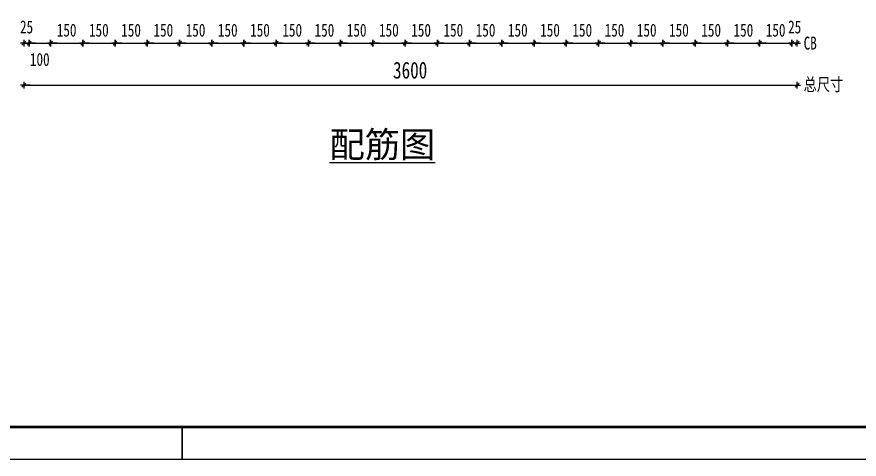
# Model space of a CAD drawing. Header units: millimetres. Extents: x 0 to 12600, y -8910 to 0.
# Drawn here: x 2680 to 6600, y -8910 to -6854 of the extents above; entities that cross this region are included whole.
import ezdxf

# ---------------------------------------------------------------- set-up
doc = ezdxf.new("R2010")
doc.units = ezdxf.units.MM
doc.header["$PDMODE"] = 65
doc.layers.add('Dimension line_ general', color=7, linetype='Continuous', lineweight=25)
doc.layers.add('Standard', color=7, linetype='Continuous', lineweight=25)
doc.styles.add('宋体', font='宋体')
doc.styles.add('黑体', font='黑体')
doc.dimstyles.new('DIMSTYLE_3', dxfattribs={"dimtxt": 60, "dimasz": 30, "dimexe": 0, "dimexo": 0.001, "dimgap": 30, "dimtad": 2, "dimdec": 0, "dimrnd": 1, "dimzin": 12, "dimdsep": 46, "dimtxsty": '宋体', "dimblk1": 'ALL_ML_STRICH', "dimblk2": 'ALL_ML_STRICH', "dimsah": 1, "dimcen": 0, "dimse1": 1, "dimse2": 1, "dimclrd": 7, "dimclre": 7, "dimclrt": 7, "dimadec": 0, "dimazin": 0, "dimtfac": 1, "dimtdec": 0, "dimtix": 1, "dimtmove": 2, "dimatfit": 3, "dimfxl": 0, "dimtzin": 0, "dimlwd": 0, "dimlwe": 25, "dimarcsym": 0})
doc.dimstyles.new('DIMSTYLE_5', dxfattribs={"dimtxt": 78, "dimasz": 30, "dimexe": 0, "dimexo": 0.001, "dimgap": 39, "dimtad": 2, "dimdec": 0, "dimrnd": 1, "dimzin": 12, "dimdsep": 46, "dimtxsty": '宋体', "dimblk1": 'ALL_ML_STRICH', "dimblk2": 'ALL_ML_STRICH', "dimsah": 1, "dimcen": 0, "dimse1": 1, "dimse2": 1, "dimclrd": 7, "dimclre": 7, "dimclrt": 7, "dimadec": 0, "dimazin": 0, "dimtfac": 1, "dimtdec": 0, "dimtix": 1, "dimtmove": 2, "dimatfit": 3, "dimfxl": 0, "dimtzin": 0, "dimlwd": 0, "dimlwe": 25, "dimarcsym": 0})
doc.dimstyles.new('DIMSTYLE_7', dxfattribs={"dimtxt": 60, "dimasz": 30, "dimexe": 0, "dimexo": 0.001, "dimgap": 30, "dimtad": 2, "dimdec": 0, "dimrnd": 1, "dimzin": 12, "dimdsep": 46, "dimtxsty": '宋体', "dimblk1": 'ALL_ML_STRICH', "dimblk2": 'ALL_ML_STRICH', "dimsah": 1, "dimcen": 0, "dimse1": 1, "dimse2": 1, "dimclrd": 7, "dimclre": 7, "dimclrt": 7, "dimadec": 0, "dimazin": 0, "dimtfac": 1, "dimtdec": 0, "dimtix": 1, "dimtmove": 2, "dimatfit": 3, "dimfxl": 0, "dimtvp": 1.2, "dimtzin": 0, "dimlwd": 0, "dimlwe": 25, "dimarcsym": 0})
doc.dimstyles.new('DIMSTYLE_8', dxfattribs={"dimtxt": 60, "dimasz": 30, "dimexe": 0, "dimexo": 0.001, "dimgap": 30, "dimtad": 0, "dimdec": 0, "dimrnd": 1, "dimzin": 12, "dimdsep": 46, "dimtxsty": '宋体', "dimblk1": 'ALL_ML_STRICH', "dimblk2": 'ALL_ML_STRICH', "dimsah": 1, "dimcen": 0, "dimse1": 1, "dimse2": 1, "dimclrd": 7, "dimclre": 7, "dimclrt": 7, "dimadec": 0, "dimazin": 0, "dimtfac": 1, "dimtdec": 0, "dimtix": 1, "dimtmove": 2, "dimatfit": 3, "dimfxl": 0, "dimtvp": 1.2, "dimtzin": 0, "dimlwd": 0, "dimlwe": 25, "dimarcsym": 0})

# ---------------------------------------------------------------- blocks, each defined once
blk = doc.blocks.new('ALL_ML_STRICH')
at = {"color": 0, "linetype": 'ByBlock', "lineweight": -2}
for p, q in [((-1, 0), (0.5, 0)), ((-0.3, -0.3), (0.3, 0.3)), ((0, -0.5), (0, 0.5))]:
    blk.add_line(p, q, dxfattribs=at)
blk = doc.blocks.new('*D19')
at = {"layer": 'DEFPOINTS', "color": 7, "linetype": 'Continuous', "lineweight": 25}
for p in [(2712, -6976.3), (2712, -6976.3), (2737, -6976.3)]:
    blk.add_point(p, dxfattribs=at)
at = {"layer": 'Dimension line_ general', "color": 7, "linetype": 'Continuous', "lineweight": -2}
blk.add_line((2712, -6976.3), (2737, -6976.3), dxfattribs=at)
at = {"layer": 'Dimension line_ general', "color": 7, "linetype": 'Continuous', "lineweight": 25, "xscale": 30, "yscale": 30, "zscale": 30, "rotation": 180}
blk.add_blockref('ALL_ML_STRICH', (2712, -6976.3), dxfattribs=at)
at = {"layer": 'Dimension line_ general', "color": 7, "linetype": 'Continuous', "lineweight": 25, "xscale": 30, "yscale": 30, "zscale": 30}
blk.add_blockref('ALL_ML_STRICH', (2737, -6976.3), dxfattribs=at)
at = {"layer": 'Dimension line_ general', "color": 7, "linetype": 'Continuous', "lineweight": 25, "insert": (2725.1, -6901.3), "char_height": 60, "width": 90.023, "attachment_point": 5, "style": '宋体'}
blk.add_mtext('\\W0.75;\\A1;{25}', dxfattribs=at)
blk = doc.blocks.new('*D20')
at = {"layer": 'DEFPOINTS', "color": 7, "linetype": 'Continuous', "lineweight": 25}
for p in [(2737, -6976.3), (2737, -6976.3), (2837, -6976.3)]:
    blk.add_point(p, dxfattribs=at)
at = {"layer": 'Dimension line_ general', "color": 7, "linetype": 'Continuous', "lineweight": -2}
blk.add_line((2737, -6976.3), (2837, -6976.3), dxfattribs=at)
at = {"layer": 'Dimension line_ general', "color": 7, "linetype": 'Continuous', "lineweight": 25, "xscale": 30, "yscale": 30, "zscale": 30, "rotation": 180}
blk.add_blockref('ALL_ML_STRICH', (2737, -6976.3), dxfattribs=at)
at = {"layer": 'Dimension line_ general', "color": 7, "linetype": 'Continuous', "lineweight": 25, "xscale": 30, "yscale": 30, "zscale": 30}
blk.add_blockref('ALL_ML_STRICH', (2837, -6976.3), dxfattribs=at)
at = {"layer": 'Dimension line_ general', "color": 7, "linetype": 'Continuous', "lineweight": 25, "insert": (2786.5, -7052.3), "char_height": 60, "width": 135.034, "attachment_point": 5, "style": '宋体'}
blk.add_mtext('\\W0.75;\\A1;{100}', dxfattribs=at)
blk = doc.blocks.new('*D21')
at = {"layer": 'DEFPOINTS', "color": 7, "linetype": 'Continuous', "lineweight": 25}
for p in [(2837, -6976.3), (2837, -6976.3), (2987, -6976.3)]:
    blk.add_point(p, dxfattribs=at)
at = {"layer": 'Dimension line_ general', "color": 7, "linetype": 'Continuous', "lineweight": -2}
blk.add_line((2837, -6976.3), (2987, -6976.3), dxfattribs=at)
at = {"layer": 'Dimension line_ general', "color": 7, "linetype": 'Continuous', "lineweight": 25, "xscale": 30, "yscale": 30, "zscale": 30, "rotation": 180}
blk.add_blockref('ALL_ML_STRICH', (2837, -6976.3), dxfattribs=at)
at = {"layer": 'Dimension line_ general', "color": 7, "linetype": 'Continuous', "lineweight": 25, "xscale": 30, "yscale": 30, "zscale": 30}
blk.add_blockref('ALL_ML_STRICH', (2987, -6976.3), dxfattribs=at)
at = {"layer": 'Dimension line_ general', "color": 7, "linetype": 'Continuous', "lineweight": 25, "insert": (2911.5, -6916.3), "char_height": 60, "width": 135.034, "attachment_point": 5, "style": '宋体'}
blk.add_mtext('\\W0.75;\\A1;{150}', dxfattribs=at)
blk = doc.blocks.new('*D22')
at = {"layer": 'DEFPOINTS', "color": 7, "linetype": 'Continuous', "lineweight": 25}
for p in [(2987, -6976.3), (2987, -6976.3), (3137, -6976.3)]:
    blk.add_point(p, dxfattribs=at)
at = {"layer": 'Dimension line_ general', "color": 7, "linetype": 'Continuous', "lineweight": -2}
blk.add_line((2987, -6976.3), (3137, -6976.3), dxfattribs=at)
at = {"layer": 'Dimension line_ general', "color": 7, "linetype": 'Continuous', "lineweight": 25, "xscale": 30, "yscale": 30, "zscale": 30, "rotation": 180}
blk.add_blockref('ALL_ML_STRICH', (2987, -6976.3), dxfattribs=at)
at = {"layer": 'Dimension line_ general', "color": 7, "linetype": 'Continuous', "lineweight": 25, "xscale": 30, "yscale": 30, "zscale": 30}
blk.add_blockref('ALL_ML_STRICH', (3137, -6976.3), dxfattribs=at)
at = {"layer": 'Dimension line_ general', "color": 7, "linetype": 'Continuous', "lineweight": 25, "insert": (3061.5, -6916.3), "char_height": 60, "width": 135.034, "attachment_point": 5, "style": '宋体'}
blk.add_mtext('\\W0.75;\\A1;{150}', dxfattribs=at)
blk = doc.blocks.new('*D23')
at = {"layer": 'DEFPOINTS', "color": 7, "linetype": 'Continuous', "lineweight": 25}
for p in [(3137, -6976.3), (3137, -6976.3), (3287, -6976.3)]:
    blk.add_point(p, dxfattribs=at)
at = {"layer": 'Dimension line_ general', "color": 7, "linetype": 'Continuous', "lineweight": -2}
blk.add_line((3137, -6976.3), (3287, -6976.3), dxfattribs=at)
at = {"layer": 'Dimension line_ general', "color": 7, "linetype": 'Continuous', "lineweight": 25, "xscale": 30, "yscale": 30, "zscale": 30, "rotation": 180}
blk.add_blockref('ALL_ML_STRICH', (3137, -6976.3), dxfattribs=at)
at = {"layer": 'Dimension line_ general', "color": 7, "linetype": 'Continuous', "lineweight": 25, "xscale": 30, "yscale": 30, "zscale": 30}
blk.add_blockref('ALL_ML_STRICH', (3287, -6976.3), dxfattribs=at)
at = {"layer": 'Dimension line_ general', "color": 7, "linetype": 'Continuous', "lineweight": 25, "insert": (3211.5, -6916.3), "char_height": 60, "width": 135.034, "attachment_point": 5, "style": '宋体'}
blk.add_mtext('\\W0.75;\\A1;{150}', dxfattribs=at)
blk = doc.blocks.new('*D24')
at = {"layer": 'DEFPOINTS', "color": 7, "linetype": 'Continuous', "lineweight": 25}
for p in [(3287, -6976.3), (3287, -6976.3), (3437, -6976.3)]:
    blk.add_point(p, dxfattribs=at)
at = {"layer": 'Dimension line_ general', "color": 7, "linetype": 'Continuous', "lineweight": -2}
blk.add_line((3287, -6976.3), (3437, -6976.3), dxfattribs=at)
at = {"layer": 'Dimension line_ general', "color": 7, "linetype": 'Continuous', "lineweight": 25, "xscale": 30, "yscale": 30, "zscale": 30, "rotation": 180}
blk.add_blockref('ALL_ML_STRICH', (3287, -6976.3), dxfattribs=at)
at = {"layer": 'Dimension line_ general', "color": 7, "linetype": 'Continuous', "lineweight": 25, "xscale": 30, "yscale": 30, "zscale": 30}
blk.add_blockref('ALL_ML_STRICH', (3437, -6976.3), dxfattribs=at)
at = {"layer": 'Dimension line_ general', "color": 7, "linetype": 'Continuous', "lineweight": 25, "insert": (3361.5, -6916.3), "char_height": 60, "width": 135.034, "attachment_point": 5, "style": '宋体'}
blk.add_mtext('\\W0.75;\\A1;{150}', dxfattribs=at)
blk = doc.blocks.new('*D25')
at = {"layer": 'DEFPOINTS', "color": 7, "linetype": 'Continuous', "lineweight": 25}
for p in [(3437, -6976.3), (3437, -6976.3), (3587, -6976.3)]:
    blk.add_point(p, dxfattribs=at)
at = {"layer": 'Dimension line_ general', "color": 7, "linetype": 'Continuous', "lineweight": -2}
blk.add_line((3437, -6976.3), (3587, -6976.3), dxfattribs=at)
at = {"layer": 'Dimension line_ general', "color": 7, "linetype": 'Continuous', "lineweight": 25, "xscale": 30, "yscale": 30, "zscale": 30, "rotation": 180}
blk.add_blockref('ALL_ML_STRICH', (3437, -6976.3), dxfattribs=at)
at = {"layer": 'Dimension line_ general', "color": 7, "linetype": 'Continuous', "lineweight": 25, "xscale": 30, "yscale": 30, "zscale": 30}
blk.add_blockref('ALL_ML_STRICH', (3587, -6976.3), dxfattribs=at)
at = {"layer": 'Dimension line_ general', "color": 7, "linetype": 'Continuous', "lineweight": 25, "insert": (3511.5, -6916.3), "char_height": 60, "width": 135.034, "attachment_point": 5, "style": '宋体'}
blk.add_mtext('\\W0.75;\\A1;{150}', dxfattribs=at)
blk = doc.blocks.new('*D26')
at = {"layer": 'DEFPOINTS', "color": 7, "linetype": 'Continuous', "lineweight": 25}
for p in [(3587, -6976.3), (3587, -6976.3), (3737, -6976.3)]:
    blk.add_point(p, dxfattribs=at)
at = {"layer": 'Dimension line_ general', "color": 7, "linetype": 'Continuous', "lineweight": -2}
blk.add_line((3587, -6976.3), (3737, -6976.3), dxfattribs=at)
at = {"layer": 'Dimension line_ general', "color": 7, "linetype": 'Continuous', "lineweight": 25, "xscale": 30, "yscale": 30, "zscale": 30, "rotation": 180}
blk.add_blockref('ALL_ML_STRICH', (3587, -6976.3), dxfattribs=at)
at = {"layer": 'Dimension line_ general', "color": 7, "linetype": 'Continuous', "lineweight": 25, "xscale": 30, "yscale": 30, "zscale": 30}
blk.add_blockref('ALL_ML_STRICH', (3737, -6976.3), dxfattribs=at)
at = {"layer": 'Dimension line_ general', "color": 7, "linetype": 'Continuous', "lineweight": 25, "insert": (3661.5, -6916.3), "char_height": 60, "width": 135.034, "attachment_point": 5, "style": '宋体'}
blk.add_mtext('\\W0.75;\\A1;{150}', dxfattribs=at)
blk = doc.blocks.new('*D27')
at = {"layer": 'DEFPOINTS', "color": 7, "linetype": 'Continuous', "lineweight": 25}
for p in [(3737, -6976.3), (3737, -6976.3), (3887, -6976.3)]:
    blk.add_point(p, dxfattribs=at)
at = {"layer": 'Dimension line_ general', "color": 7, "linetype": 'Continuous', "lineweight": -2}
blk.add_line((3737, -6976.3), (3887, -6976.3), dxfattribs=at)
at = {"layer": 'Dimension line_ general', "color": 7, "linetype": 'Continuous', "lineweight": 25, "xscale": 30, "yscale": 30, "zscale": 30, "rotation": 180}
blk.add_blockref('ALL_ML_STRICH', (3737, -6976.3), dxfattribs=at)
at = {"layer": 'Dimension line_ general', "color": 7, "linetype": 'Continuous', "lineweight": 25, "xscale": 30, "yscale": 30, "zscale": 30}
blk.add_blockref('ALL_ML_STRICH', (3887, -6976.3), dxfattribs=at)
at = {"layer": 'Dimension line_ general', "color": 7, "linetype": 'Continuous', "lineweight": 25, "insert": (3811.5, -6916.3), "char_height": 60, "width": 135.034, "attachment_point": 5, "style": '宋体'}
blk.add_mtext('\\W0.75;\\A1;{150}', dxfattribs=at)
blk = doc.blocks.new('*D28')
at = {"layer": 'DEFPOINTS', "color": 7, "linetype": 'Continuous', "lineweight": 25}
for p in [(3887, -6976.3), (3887, -6976.3), (4037, -6976.3)]:
    blk.add_point(p, dxfattribs=at)
at = {"layer": 'Dimension line_ general', "color": 7, "linetype": 'Continuous', "lineweight": -2}
blk.add_line((3887, -6976.3), (4037, -6976.3), dxfattribs=at)
at = {"layer": 'Dimension line_ general', "color": 7, "linetype": 'Continuous', "lineweight": 25, "xscale": 30, "yscale": 30, "zscale": 30, "rotation": 180}
blk.add_blockref('ALL_ML_STRICH', (3887, -6976.3), dxfattribs=at)
at = {"layer": 'Dimension line_ general', "color": 7, "linetype": 'Continuous', "lineweight": 25, "xscale": 30, "yscale": 30, "zscale": 30}
blk.add_blockref('ALL_ML_STRICH', (4037, -6976.3), dxfattribs=at)
at = {"layer": 'Dimension line_ general', "color": 7, "linetype": 'Continuous', "lineweight": 25, "insert": (3961.5, -6916.3), "char_height": 60, "width": 135.034, "attachment_point": 5, "style": '宋体'}
blk.add_mtext('\\W0.75;\\A1;{150}', dxfattribs=at)
blk = doc.blocks.new('*D29')
at = {"layer": 'DEFPOINTS', "color": 7, "linetype": 'Continuous', "lineweight": 25}
for p in [(4037, -6976.3), (4037, -6976.3), (4187, -6976.3)]:
    blk.add_point(p, dxfattribs=at)
at = {"layer": 'Dimension line_ general', "color": 7, "linetype": 'Continuous', "lineweight": -2}
blk.add_line((4037, -6976.3), (4187, -6976.3), dxfattribs=at)
at = {"layer": 'Dimension line_ general', "color": 7, "linetype": 'Continuous', "lineweight": 25, "xscale": 30, "yscale": 30, "zscale": 30, "rotation": 180}
blk.add_blockref('ALL_ML_STRICH', (4037, -6976.3), dxfattribs=at)
at = {"layer": 'Dimension line_ general', "color": 7, "linetype": 'Continuous', "lineweight": 25, "xscale": 30, "yscale": 30, "zscale": 30}
blk.add_blockref('ALL_ML_STRICH', (4187, -6976.3), dxfattribs=at)
at = {"layer": 'Dimension line_ general', "color": 7, "linetype": 'Continuous', "lineweight": 25, "insert": (4111.5, -6916.3), "char_height": 60, "width": 135.034, "attachment_point": 5, "style": '宋体'}
blk.add_mtext('\\W0.75;\\A1;{150}', dxfattribs=at)
blk = doc.blocks.new('*D30')
at = {"layer": 'DEFPOINTS', "color": 7, "linetype": 'Continuous', "lineweight": 25}
for p in [(4187, -6976.3), (4187, -6976.3), (4337, -6976.3)]:
    blk.add_point(p, dxfattribs=at)
at = {"layer": 'Dimension line_ general', "color": 7, "linetype": 'Continuous', "lineweight": -2}
blk.add_line((4187, -6976.3), (4337, -6976.3), dxfattribs=at)
at = {"layer": 'Dimension line_ general', "color": 7, "linetype": 'Continuous', "lineweight": 25, "xscale": 30, "yscale": 30, "zscale": 30, "rotation": 180}
blk.add_blockref('ALL_ML_STRICH', (4187, -6976.3), dxfattribs=at)
at = {"layer": 'Dimension line_ general', "color": 7, "linetype": 'Continuous', "lineweight": 25, "xscale": 30, "yscale": 30, "zscale": 30}
blk.add_blockref('ALL_ML_STRICH', (4337, -6976.3), dxfattribs=at)
at = {"layer": 'Dimension line_ general', "color": 7, "linetype": 'Continuous', "lineweight": 25, "insert": (4261.5, -6916.3), "char_height": 60, "width": 135.034, "attachment_point": 5, "style": '宋体'}
blk.add_mtext('\\W0.75;\\A1;{150}', dxfattribs=at)
blk = doc.blocks.new('*D31')
at = {"layer": 'DEFPOINTS', "color": 7, "linetype": 'Continuous', "lineweight": 25}
for p in [(4337, -6976.3), (4337, -6976.3), (4487, -6976.3)]:
    blk.add_point(p, dxfattribs=at)
at = {"layer": 'Dimension line_ general', "color": 7, "linetype": 'Continuous', "lineweight": -2}
blk.add_line((4337, -6976.3), (4487, -6976.3), dxfattribs=at)
at = {"layer": 'Dimension line_ general', "color": 7, "linetype": 'Continuous', "lineweight": 25, "xscale": 30, "yscale": 30, "zscale": 30, "rotation": 180}
blk.add_blockref('ALL_ML_STRICH', (4337, -6976.3), dxfattribs=at)
at = {"layer": 'Dimension line_ general', "color": 7, "linetype": 'Continuous', "lineweight": 25, "xscale": 30, "yscale": 30, "zscale": 30}
blk.add_blockref('ALL_ML_STRICH', (4487, -6976.3), dxfattribs=at)
at = {"layer": 'Dimension line_ general', "color": 7, "linetype": 'Continuous', "lineweight": 25, "insert": (4411.5, -6916.3), "char_height": 60, "width": 135.034, "attachment_point": 5, "style": '宋体'}
blk.add_mtext('\\W0.75;\\A1;{150}', dxfattribs=at)
blk = doc.blocks.new('*D32')
at = {"layer": 'DEFPOINTS', "color": 7, "linetype": 'Continuous', "lineweight": 25}
for p in [(4487, -6976.3), (4487, -6976.3), (4637, -6976.3)]:
    blk.add_point(p, dxfattribs=at)
at = {"layer": 'Dimension line_ general', "color": 7, "linetype": 'Continuous', "lineweight": -2}
blk.add_line((4487, -6976.3), (4637, -6976.3), dxfattribs=at)
at = {"layer": 'Dimension line_ general', "color": 7, "linetype": 'Continuous', "lineweight": 25, "xscale": 30, "yscale": 30, "zscale": 30, "rotation": 180}
blk.add_blockref('ALL_ML_STRICH', (4487, -6976.3), dxfattribs=at)
at = {"layer": 'Dimension line_ general', "color": 7, "linetype": 'Continuous', "lineweight": 25, "xscale": 30, "yscale": 30, "zscale": 30}
blk.add_blockref('ALL_ML_STRICH', (4637, -6976.3), dxfattribs=at)
at = {"layer": 'Dimension line_ general', "color": 7, "linetype": 'Continuous', "lineweight": 25, "insert": (4561.5, -6916.3), "char_height": 60, "width": 135.034, "attachment_point": 5, "style": '宋体'}
blk.add_mtext('\\W0.75;\\A1;{150}', dxfattribs=at)
blk = doc.blocks.new('*D33')
at = {"layer": 'DEFPOINTS', "color": 7, "linetype": 'Continuous', "lineweight": 25}
for p in [(4637, -6976.3), (4637, -6976.3), (4787, -6976.3)]:
    blk.add_point(p, dxfattribs=at)
at = {"layer": 'Dimension line_ general', "color": 7, "linetype": 'Continuous', "lineweight": -2}
blk.add_line((4637, -6976.3), (4787, -6976.3), dxfattribs=at)
at = {"layer": 'Dimension line_ general', "color": 7, "linetype": 'Continuous', "lineweight": 25, "xscale": 30, "yscale": 30, "zscale": 30, "rotation": 180}
blk.add_blockref('ALL_ML_STRICH', (4637, -6976.3), dxfattribs=at)
at = {"layer": 'Dimension line_ general', "color": 7, "linetype": 'Continuous', "lineweight": 25, "xscale": 30, "yscale": 30, "zscale": 30}
blk.add_blockref('ALL_ML_STRICH', (4787, -6976.3), dxfattribs=at)
at = {"layer": 'Dimension line_ general', "color": 7, "linetype": 'Continuous', "lineweight": 25, "insert": (4711.5, -6916.3), "char_height": 60, "width": 135.034, "attachment_point": 5, "style": '宋体'}
blk.add_mtext('\\W0.75;\\A1;{150}', dxfattribs=at)
blk = doc.blocks.new('*D34')
at = {"layer": 'DEFPOINTS', "color": 7, "linetype": 'Continuous', "lineweight": 25}
for p in [(4787, -6976.3), (4787, -6976.3), (4937, -6976.3)]:
    blk.add_point(p, dxfattribs=at)
at = {"layer": 'Dimension line_ general', "color": 7, "linetype": 'Continuous', "lineweight": -2}
blk.add_line((4787, -6976.3), (4937, -6976.3), dxfattribs=at)
at = {"layer": 'Dimension line_ general', "color": 7, "linetype": 'Continuous', "lineweight": 25, "xscale": 30, "yscale": 30, "zscale": 30, "rotation": 180}
blk.add_blockref('ALL_ML_STRICH', (4787, -6976.3), dxfattribs=at)
at = {"layer": 'Dimension line_ general', "color": 7, "linetype": 'Continuous', "lineweight": 25, "xscale": 30, "yscale": 30, "zscale": 30}
blk.add_blockref('ALL_ML_STRICH', (4937, -6976.3), dxfattribs=at)
at = {"layer": 'Dimension line_ general', "color": 7, "linetype": 'Continuous', "lineweight": 25, "insert": (4861.5, -6916.3), "char_height": 60, "width": 135.034, "attachment_point": 5, "style": '宋体'}
blk.add_mtext('\\W0.75;\\A1;{150}', dxfattribs=at)
blk = doc.blocks.new('*D35')
at = {"layer": 'DEFPOINTS', "color": 7, "linetype": 'Continuous', "lineweight": 25}
for p in [(4937, -6976.3), (4937, -6976.3), (5087, -6976.3)]:
    blk.add_point(p, dxfattribs=at)
at = {"layer": 'Dimension line_ general', "color": 7, "linetype": 'Continuous', "lineweight": -2}
blk.add_line((4937, -6976.3), (5087, -6976.3), dxfattribs=at)
at = {"layer": 'Dimension line_ general', "color": 7, "linetype": 'Continuous', "lineweight": 25, "xscale": 30, "yscale": 30, "zscale": 30, "rotation": 180}
blk.add_blockref('ALL_ML_STRICH', (4937, -6976.3), dxfattribs=at)
at = {"layer": 'Dimension line_ general', "color": 7, "linetype": 'Continuous', "lineweight": 25, "xscale": 30, "yscale": 30, "zscale": 30}
blk.add_blockref('ALL_ML_STRICH', (5087, -6976.3), dxfattribs=at)
at = {"layer": 'Dimension line_ general', "color": 7, "linetype": 'Continuous', "lineweight": 25, "insert": (5011.5, -6916.3), "char_height": 60, "width": 135.034, "attachment_point": 5, "style": '宋体'}
blk.add_mtext('\\W0.75;\\A1;{150}', dxfattribs=at)
blk = doc.blocks.new('*D36')
at = {"layer": 'DEFPOINTS', "color": 7, "linetype": 'Continuous', "lineweight": 25}
for p in [(5087, -6976.3), (5087, -6976.3), (5237, -6976.3)]:
    blk.add_point(p, dxfattribs=at)
at = {"layer": 'Dimension line_ general', "color": 7, "linetype": 'Continuous', "lineweight": -2}
blk.add_line((5087, -6976.3), (5237, -6976.3), dxfattribs=at)
at = {"layer": 'Dimension line_ general', "color": 7, "linetype": 'Continuous', "lineweight": 25, "xscale": 30, "yscale": 30, "zscale": 30, "rotation": 180}
blk.add_blockref('ALL_ML_STRICH', (5087, -6976.3), dxfattribs=at)
at = {"layer": 'Dimension line_ general', "color": 7, "linetype": 'Continuous', "lineweight": 25, "xscale": 30, "yscale": 30, "zscale": 30}
blk.add_blockref('ALL_ML_STRICH', (5237, -6976.3), dxfattribs=at)
at = {"layer": 'Dimension line_ general', "color": 7, "linetype": 'Continuous', "lineweight": 25, "insert": (5161.5, -6916.3), "char_height": 60, "width": 135.034, "attachment_point": 5, "style": '宋体'}
blk.add_mtext('\\W0.75;\\A1;{150}', dxfattribs=at)
blk = doc.blocks.new('*D37')
at = {"layer": 'DEFPOINTS', "color": 7, "linetype": 'Continuous', "lineweight": 25}
for p in [(5237, -6976.3), (5237, -6976.3), (5387, -6976.3)]:
    blk.add_point(p, dxfattribs=at)
at = {"layer": 'Dimension line_ general', "color": 7, "linetype": 'Continuous', "lineweight": -2}
blk.add_line((5237, -6976.3), (5387, -6976.3), dxfattribs=at)
at = {"layer": 'Dimension line_ general', "color": 7, "linetype": 'Continuous', "lineweight": 25, "xscale": 30, "yscale": 30, "zscale": 30, "rotation": 180}
blk.add_blockref('ALL_ML_STRICH', (5237, -6976.3), dxfattribs=at)
at = {"layer": 'Dimension line_ general', "color": 7, "linetype": 'Continuous', "lineweight": 25, "xscale": 30, "yscale": 30, "zscale": 30}
blk.add_blockref('ALL_ML_STRICH', (5387, -6976.3), dxfattribs=at)
at = {"layer": 'Dimension line_ general', "color": 7, "linetype": 'Continuous', "lineweight": 25, "insert": (5311.5, -6916.3), "char_height": 60, "width": 135.034, "attachment_point": 5, "style": '宋体'}
blk.add_mtext('\\W0.75;\\A1;{150}', dxfattribs=at)
blk = doc.blocks.new('*D38')
at = {"layer": 'DEFPOINTS', "color": 7, "linetype": 'Continuous', "lineweight": 25}
for p in [(5387, -6976.3), (5387, -6976.3), (5537, -6976.3)]:
    blk.add_point(p, dxfattribs=at)
at = {"layer": 'Dimension line_ general', "color": 7, "linetype": 'Continuous', "lineweight": -2}
blk.add_line((5387, -6976.3), (5537, -6976.3), dxfattribs=at)
at = {"layer": 'Dimension line_ general', "color": 7, "linetype": 'Continuous', "lineweight": 25, "xscale": 30, "yscale": 30, "zscale": 30, "rotation": 180}
blk.add_blockref('ALL_ML_STRICH', (5387, -6976.3), dxfattribs=at)
at = {"layer": 'Dimension line_ general', "color": 7, "linetype": 'Continuous', "lineweight": 25, "xscale": 30, "yscale": 30, "zscale": 30}
blk.add_blockref('ALL_ML_STRICH', (5537, -6976.3), dxfattribs=at)
at = {"layer": 'Dimension line_ general', "color": 7, "linetype": 'Continuous', "lineweight": 25, "insert": (5461.5, -6916.3), "char_height": 60, "width": 135.034, "attachment_point": 5, "style": '宋体'}
blk.add_mtext('\\W0.75;\\A1;{150}', dxfattribs=at)
blk = doc.blocks.new('*D39')
at = {"layer": 'DEFPOINTS', "color": 7, "linetype": 'Continuous', "lineweight": 25}
for p in [(5537, -6976.3), (5537, -6976.3), (5687, -6976.3)]:
    blk.add_point(p, dxfattribs=at)
at = {"layer": 'Dimension line_ general', "color": 7, "linetype": 'Continuous', "lineweight": -2}
blk.add_line((5537, -6976.3), (5687, -6976.3), dxfattribs=at)
at = {"layer": 'Dimension line_ general', "color": 7, "linetype": 'Continuous', "lineweight": 25, "xscale": 30, "yscale": 30, "zscale": 30, "rotation": 180}
blk.add_blockref('ALL_ML_STRICH', (5537, -6976.3), dxfattribs=at)
at = {"layer": 'Dimension line_ general', "color": 7, "linetype": 'Continuous', "lineweight": 25, "xscale": 30, "yscale": 30, "zscale": 30}
blk.add_blockref('ALL_ML_STRICH', (5687, -6976.3), dxfattribs=at)
at = {"layer": 'Dimension line_ general', "color": 7, "linetype": 'Continuous', "lineweight": 25, "insert": (5611.5, -6916.3), "char_height": 60, "width": 135.034, "attachment_point": 5, "style": '宋体'}
blk.add_mtext('\\W0.75;\\A1;{150}', dxfattribs=at)
blk = doc.blocks.new('*D40')
at = {"layer": 'DEFPOINTS', "color": 7, "linetype": 'Continuous', "lineweight": 25}
for p in [(5687, -6976.3), (5687, -6976.3), (5837, -6976.3)]:
    blk.add_point(p, dxfattribs=at)
at = {"layer": 'Dimension line_ general', "color": 7, "linetype": 'Continuous', "lineweight": -2}
blk.add_line((5687, -6976.3), (5837, -6976.3), dxfattribs=at)
at = {"layer": 'Dimension line_ general', "color": 7, "linetype": 'Continuous', "lineweight": 25, "xscale": 30, "yscale": 30, "zscale": 30, "rotation": 180}
blk.add_blockref('ALL_ML_STRICH', (5687, -6976.3), dxfattribs=at)
at = {"layer": 'Dimension line_ general', "color": 7, "linetype": 'Continuous', "lineweight": 25, "xscale": 30, "yscale": 30, "zscale": 30}
blk.add_blockref('ALL_ML_STRICH', (5837, -6976.3), dxfattribs=at)
at = {"layer": 'Dimension line_ general', "color": 7, "linetype": 'Continuous', "lineweight": 25, "insert": (5761.5, -6916.3), "char_height": 60, "width": 135.034, "attachment_point": 5, "style": '宋体'}
blk.add_mtext('\\W0.75;\\A1;{150}', dxfattribs=at)
blk = doc.blocks.new('*D41')
at = {"layer": 'DEFPOINTS', "color": 7, "linetype": 'Continuous', "lineweight": 25}
for p in [(5837, -6976.3), (5837, -6976.3), (5987, -6976.3)]:
    blk.add_point(p, dxfattribs=at)
at = {"layer": 'Dimension line_ general', "color": 7, "linetype": 'Continuous', "lineweight": -2}
blk.add_line((5837, -6976.3), (5987, -6976.3), dxfattribs=at)
at = {"layer": 'Dimension line_ general', "color": 7, "linetype": 'Continuous', "lineweight": 25, "xscale": 30, "yscale": 30, "zscale": 30, "rotation": 180}
blk.add_blockref('ALL_ML_STRICH', (5837, -6976.3), dxfattribs=at)
at = {"layer": 'Dimension line_ general', "color": 7, "linetype": 'Continuous', "lineweight": 25, "xscale": 30, "yscale": 30, "zscale": 30}
blk.add_blockref('ALL_ML_STRICH', (5987, -6976.3), dxfattribs=at)
at = {"layer": 'Dimension line_ general', "color": 7, "linetype": 'Continuous', "lineweight": 25, "insert": (5911.5, -6916.3), "char_height": 60, "width": 135.034, "attachment_point": 5, "style": '宋体'}
blk.add_mtext('\\W0.75;\\A1;{150}', dxfattribs=at)
blk = doc.blocks.new('*D42')
at = {"layer": 'DEFPOINTS', "color": 7, "linetype": 'Continuous', "lineweight": 25}
for p in [(5987, -6976.3), (5987, -6976.3), (6137, -6976.3)]:
    blk.add_point(p, dxfattribs=at)
at = {"layer": 'Dimension line_ general', "color": 7, "linetype": 'Continuous', "lineweight": -2}
blk.add_line((5987, -6976.3), (6137, -6976.3), dxfattribs=at)
at = {"layer": 'Dimension line_ general', "color": 7, "linetype": 'Continuous', "lineweight": 25, "xscale": 30, "yscale": 30, "zscale": 30, "rotation": 180}
blk.add_blockref('ALL_ML_STRICH', (5987, -6976.3), dxfattribs=at)
at = {"layer": 'Dimension line_ general', "color": 7, "linetype": 'Continuous', "lineweight": 25, "xscale": 30, "yscale": 30, "zscale": 30}
blk.add_blockref('ALL_ML_STRICH', (6137, -6976.3), dxfattribs=at)
at = {"layer": 'Dimension line_ general', "color": 7, "linetype": 'Continuous', "lineweight": 25, "insert": (6061.5, -6916.3), "char_height": 60, "width": 135.034, "attachment_point": 5, "style": '宋体'}
blk.add_mtext('\\W0.75;\\A1;{150}', dxfattribs=at)
blk = doc.blocks.new('*D43')
at = {"layer": 'DEFPOINTS', "color": 7, "linetype": 'Continuous', "lineweight": 25}
for p in [(6137, -6976.3), (6137, -6976.3), (6287, -6976.3)]:
    blk.add_point(p, dxfattribs=at)
at = {"layer": 'Dimension line_ general', "color": 7, "linetype": 'Continuous', "lineweight": -2}
blk.add_line((6137, -6976.3), (6287, -6976.3), dxfattribs=at)
at = {"layer": 'Dimension line_ general', "color": 7, "linetype": 'Continuous', "lineweight": 25, "xscale": 30, "yscale": 30, "zscale": 30, "rotation": 180}
blk.add_blockref('ALL_ML_STRICH', (6137, -6976.3), dxfattribs=at)
at = {"layer": 'Dimension line_ general', "color": 7, "linetype": 'Continuous', "lineweight": 25, "xscale": 30, "yscale": 30, "zscale": 30}
blk.add_blockref('ALL_ML_STRICH', (6287, -6976.3), dxfattribs=at)
at = {"layer": 'Dimension line_ general', "color": 7, "linetype": 'Continuous', "lineweight": 25, "insert": (6211.5, -6916.3), "char_height": 60, "width": 135.034, "attachment_point": 5, "style": '宋体'}
blk.add_mtext('\\W0.75;\\A1;{150}', dxfattribs=at)
blk = doc.blocks.new('*D44')
at = {"layer": 'DEFPOINTS', "color": 7, "linetype": 'Continuous', "lineweight": 25}
for p in [(6287, -6976.3), (6287, -6976.3), (6312, -6976.3)]:
    blk.add_point(p, dxfattribs=at)
at = {"layer": 'Dimension line_ general', "color": 7, "linetype": 'Continuous', "lineweight": -2}
blk.add_line((6287, -6976.3), (6312, -6976.3), dxfattribs=at)
at = {"layer": 'Dimension line_ general', "color": 7, "linetype": 'Continuous', "lineweight": 25, "xscale": 30, "yscale": 30, "zscale": 30, "rotation": 180}
blk.add_blockref('ALL_ML_STRICH', (6287, -6976.3), dxfattribs=at)
at = {"layer": 'Dimension line_ general', "color": 7, "linetype": 'Continuous', "lineweight": 25, "xscale": 30, "yscale": 30, "zscale": 30}
blk.add_blockref('ALL_ML_STRICH', (6312, -6976.3), dxfattribs=at)
at = {"layer": 'Dimension line_ general', "color": 7, "linetype": 'Continuous', "lineweight": 25, "insert": (6300.1, -6901.3), "char_height": 60, "width": 90.023, "attachment_point": 5, "style": '宋体'}
blk.add_mtext('\\W0.75;\\A1;{25}', dxfattribs=at)
blk = doc.blocks.new('*D45')
at = {"layer": 'DEFPOINTS', "color": 7, "linetype": 'Continuous', "lineweight": 25}
for p in [(2712, -7171.3), (2712, -7171.3), (6312, -7171.3)]:
    blk.add_point(p, dxfattribs=at)
at = {"layer": 'Dimension line_ general', "color": 7, "linetype": 'Continuous', "lineweight": -2}
blk.add_line((2712, -7171.3), (6312, -7171.3), dxfattribs=at)
at = {"layer": 'Dimension line_ general', "color": 7, "linetype": 'Continuous', "lineweight": 25, "xscale": 30, "yscale": 30, "zscale": 30, "rotation": 180}
blk.add_blockref('ALL_ML_STRICH', (2712, -7171.3), dxfattribs=at)
at = {"layer": 'Dimension line_ general', "color": 7, "linetype": 'Continuous', "lineweight": 25, "xscale": 30, "yscale": 30, "zscale": 30}
blk.add_blockref('ALL_ML_STRICH', (6312, -7171.3), dxfattribs=at)
at = {"layer": 'Dimension line_ general', "color": 7, "linetype": 'Continuous', "lineweight": 25, "insert": (4510.5, -7102.3), "char_height": 78, "width": 234.059, "attachment_point": 5, "style": '宋体'}
blk.add_mtext('\\W0.75;\\A1;{3600}', dxfattribs=at)

msp = doc.modelspace()

# ---------------------------------------------------------------- linework, layer by layer
at = {"layer": 'Standard', "color": 6, "linetype": 'Continuous', "lineweight": 35}
msp.add_line((3450, -8910), (3450, -8760), dxfattribs=at)
at = {"layer": 'Standard', "color": 7, "linetype": 'Continuous', "lineweight": 25}
msp.add_lwpolyline([(0, -8910), (12600, -8910), (12600, 0), (0, 0), (0, -8910)], close=True, dxfattribs=at)
at = {"layer": 'Standard', "color": 5, "linetype": 'Continuous', "lineweight": 50}
msp.add_lwpolyline([(150, -8760), (12450, -8760), (12450, -150), (150, -150), (150, -8760)], close=True, dxfattribs=at)

# ---------------------------------------------------------------- texts
at = {"layer": 'Dimension line_ general', "color": 7, "linetype": 'Continuous', "lineweight": 25, "char_height": 60, "attachment_point": 4, "style": '宋体'}
for s, insert, width in [('\\W0.75;CB', (6342, -6976.3), 88.5), ('\\W0.75;总尺寸', (6342, -7171.3), 220.5)]:
    msp.add_mtext(s, dxfattribs=dict(at, insert=insert, width=width))
at = {"layer": 'Standard', "color": 7, "linetype": 'Continuous', "lineweight": 25, "insert": (4135.5, -7387.3), "char_height": 120, "width": 588, "attachment_point": 1, "style": '黑体'}
msp.add_mtext('\\A1;{\\L\\f黑体|i0|b1;\\H120.000000;\\W1.000000;\\C7;配筋图\\l}\\P', dxfattribs=at)

# ---------------------------------------------------------------- dimensions: what is measured, and where the dimension line sits
at = {"layer": 'Dimension line_ general', "color": 7, "linetype": 'Continuous', "lineweight": 25}
for base, p1, p2, dimstyle, picture, middle in [((2737, -6976.3), (2712, -6976.3), (2737, -6976.3), 'DIMSTYLE_7', '*D19', (2725.1, -6901.3)), ((2987, -6976.3), (2837, -6976.3), (2987, -6976.3), 'DIMSTYLE_3', '*D21', (2911.5, -6916.3)), ((3137, -6976.3), (2987, -6976.3), (3137, -6976.3), 'DIMSTYLE_3', '*D22', (3061.5, -6916.3)), ((3287, -6976.3), (3137, -6976.3), (3287, -6976.3), 'DIMSTYLE_3', '*D23', (3211.5, -6916.3)), ((3437, -6976.3), (3287, -6976.3), (3437, -6976.3), 'DIMSTYLE_3', '*D24', (3361.5, -6916.3)), ((3587, -6976.3), (3437, -6976.3), (3587, -6976.3), 'DIMSTYLE_3', '*D25', (3511.5, -6916.3)), ((3737, -6976.3), (3587, -6976.3), (3737, -6976.3), 'DIMSTYLE_3', '*D26', (3661.5, -6916.3)), ((3887, -6976.3), (3737, -6976.3), (3887, -6976.3), 'DIMSTYLE_3', '*D27', (3811.5, -6916.3)), ((4037, -6976.3), (3887, -6976.3), (4037, -6976.3), 'DIMSTYLE_3', '*D28', (3961.5, -6916.3)), ((4187, -6976.3), (4037, -6976.3), (4187, -6976.3), 'DIMSTYLE_3', '*D29', (4111.5, -6916.3)), ((4337, -6976.3), (4187, -6976.3), (4337, -6976.3), 'DIMSTYLE_3', '*D30', (4261.5, -6916.3)), ((4487, -6976.3), (4337, -6976.3), (4487, -6976.3), 'DIMSTYLE_3', '*D31', (4411.5, -6916.3)), ((4637, -6976.3), (4487, -6976.3), (4637, -6976.3), 'DIMSTYLE_3', '*D32', (4561.5, -6916.3)), ((4787, -6976.3), (4637, -6976.3), (4787, -6976.3), 'DIMSTYLE_3', '*D33', (4711.5, -6916.3)), ((4937, -6976.3), (4787, -6976.3), (4937, -6976.3), 'DIMSTYLE_3', '*D34', (4861.5, -6916.3)), ((5087, -6976.3), (4937, -6976.3), (5087, -6976.3), 'DIMSTYLE_3', '*D35', (5011.5, -6916.3)), ((5237, -6976.3), (5087, -6976.3), (5237, -6976.3), 'DIMSTYLE_3', '*D36', (5161.5, -6916.3)), ((5387, -6976.3), (5237, -6976.3), (5387, -6976.3), 'DIMSTYLE_3', '*D37', (5311.5, -6916.3)), ((5537, -6976.3), (5387, -6976.3), (5537, -6976.3), 'DIMSTYLE_3', '*D38', (5461.5, -6916.3)), ((5687, -6976.3), (5537, -6976.3), (5687, -6976.3), 'DIMSTYLE_3', '*D39', (5611.5, -6916.3)), ((5837, -6976.3), (5687, -6976.3), (5837, -6976.3), 'DIMSTYLE_3', '*D40', (5761.5, -6916.3)), ((5987, -6976.3), (5837, -6976.3), (5987, -6976.3), 'DIMSTYLE_3', '*D41', (5911.5, -6916.3)), ((6137, -6976.3), (5987, -6976.3), (6137, -6976.3), 'DIMSTYLE_3', '*D42', (6061.5, -6916.3)), ((6287, -6976.3), (6137, -6976.3), (6287, -6976.3), 'DIMSTYLE_3', '*D43', (6211.5, -6916.3)), ((6312, -6976.3), (6287, -6976.3), (6312, -6976.3), 'DIMSTYLE_7', '*D44', (6300.1, -6901.3)), ((2837, -6976.3), (2737, -6976.3), (2837, -6976.3), 'DIMSTYLE_8', '*D20', (2786.5, -7052.3)), ((6312, -7171.3), (2712, -7171.3), (6312, -7171.3), 'DIMSTYLE_5', '*D45', (4510.5, -7102.3))]:
    dim = msp.add_linear_dim(base=base, p1=p1, p2=p2, dimstyle=dimstyle, override={"dimpost": '<>', "dimclrd": 7, "dimclre": 7, "dimclrt": 7, "dimlwd": 0, "dimlwe": 25}, dxfattribs=at)
    dim.commit()
    dim.dimension.update_dxf_attribs({"geometry": picture, "text_midpoint": middle, "dimtype": 160})

doc.saveas('drawing.dxf')
